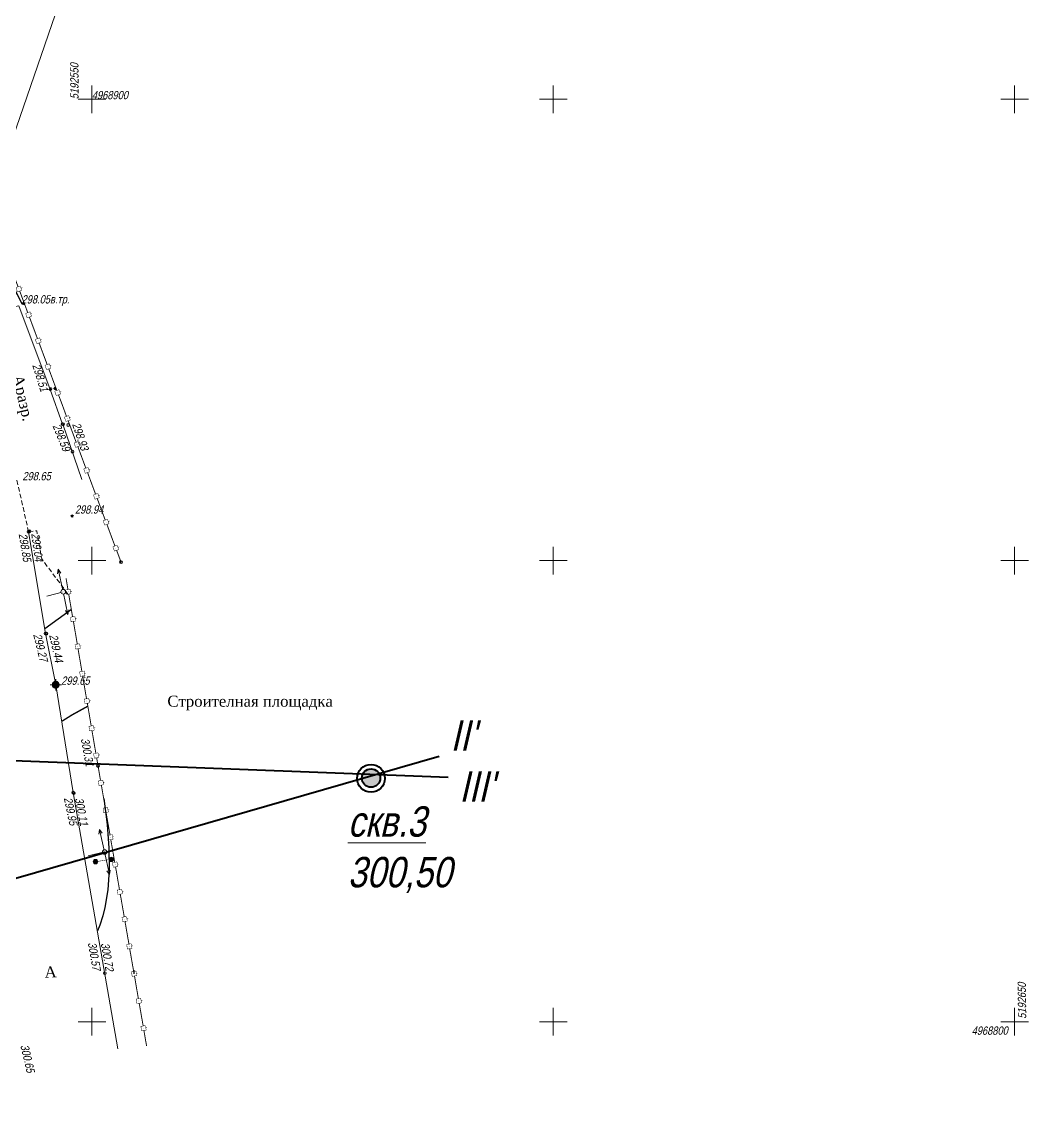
# Model space of a CAD drawing. Header units: metres. Extents: x 5191936 to 10384803, y 4968698 to 9938221.
# Drawn here: x 5192542.4 to 5192651.5, y 4968791.2 to 4968908.4 of the extents above; entities that cross this region are included whole.
import ezdxf

# ---------------------------------------------------------------- set-up
doc = ezdxf.new("R2010")
doc.units = ezdxf.units.M
doc.set_wipeout_variables(frame=1)
doc.linetypes.add('DASHED', pattern=[0.75, 0.5, -0.25])
doc.layers.get('0').update_dxf_attribs({"lineweight": 18})
for name, color, linetype, lineweight in [('51478610', 7, 'Continuous', 18), ('82212000', 7, 'Continuous', 18), ('82212100', 7, 'Continuous', 18), ('GEO_POINTS', 7, 'Continuous', 18), ('Grid', 7, 'Continuous', 18), ('Otm', 7, 'Continuous', 18), ('R_Поверхность4_CNT-MAJ', 7, 'Continuous', 18), ('Sit', 7, 'Continuous', 18), ('Text', 7, 'Continuous', 18), ('Us_znak', 7, 'Continuous', 18), ('Us_znak_fon', 7, 'Continuous', 18), ('Рамка и сетка', 7, 'Continuous', 18)]:
    doc.layers.add(name, color=color, linetype=linetype, lineweight=lineweight)
doc.layers.add('R_Поверхность1_CNT-MAJ', color=7, linetype='Continuous')
doc.layers.add('R_Поверхность1_CNT-MIN', color=7, linetype='Continuous')
doc.styles.add('eskd', font='ESKD1.shx', dxfattribs={"width": 1.2, "oblique": 15})
doc.styles.get("Standard").update_dxf_attribs({"font": 'arial.ttf', "width": 0.8, "oblique": 13, "height": 0.9})
doc.styles.add('style1', font='times.ttf', dxfattribs={"height": 1})

# ---------------------------------------------------------------- blocks, each defined once
blk = doc.blocks.new('GRID')
at = {"layer": 'Grid', "color": 104}
blk.add_line((-1.5, 0), (1.5, 0), dxfattribs=at)
for points in [[(0, 0), (0, 1.5)], [(0, 0), (0, -1.5)]]:
    blk.add_lwpolyline(points, dxfattribs=at)
blk = doc.blocks.new('*U137')
at = {"layer": '82212100', "linetype": 'Continuous', "ltscale": 0.5}
for points in [[(5192591.64, 4968973.57, 1), (5192591.59, 4968973.56, 1)], [(5192594.6, 4968974.06, 1), (5192594.55, 4968974.05, 1)], [(5192585.72, 4968972.59, 1), (5192585.67, 4968972.58, 1)], [(5192588.68, 4968973.08, 1), (5192588.63, 4968973.07, 1)], [(5192576.45, 4968971, 1), (5192576.4, 4968971, 1)], [(5192579.41, 4968971.51, 1), (5192579.36, 4968971.5, 1)], [(5192582.36, 4968972.02, 1), (5192582.31, 4968972.01, 1)], [(5192570.53, 4968970.02, 1), (5192570.48, 4968970.01, 1)], [(5192573.49, 4968970.51, 1), (5192573.44, 4968970.51, 1)], [(5192564.61, 4968969.04, 1), (5192564.56, 4968969.03, 1)], [(5192567.57, 4968969.53, 1), (5192567.52, 4968969.52, 1)], [(5192555.74, 4968967.54, 1), (5192555.69, 4968967.53, 1)], [(5192558.7, 4968968.04, 1), (5192558.65, 4968968.03, 1)], [(5192561.65, 4968968.54, 1), (5192561.6, 4968968.53, 1)], [(5192549.82, 4968966.57, 1), (5192549.77, 4968966.56, 1)], [(5192552.78, 4968967.05, 1), (5192552.73, 4968967.04, 1)], [(5192540.93, 4968965.14, 1), (5192540.88, 4968965.13, 1)], [(5192543.89, 4968965.62, 1), (5192543.84, 4968965.61, 1)], [(5192546.85, 4968966.09, 1), (5192546.8, 4968966.09, 1)], [(5192535.01, 4968964.19, 1), (5192534.96, 4968964.18, 1)], [(5192537.97, 4968964.67, 1), (5192537.92, 4968964.66, 1)], [(5192533.26, 4968962.76, 1), (5192533.27, 4968962.71, 1)], [(5192533.52, 4968959.78, 1), (5192533.53, 4968959.73, 1)], [(5192533.78, 4968956.79, 1), (5192533.78, 4968956.74, 1)], [(5192534.04, 4968953.8, 1), (5192534.04, 4968953.75, 1)], [(5192534.3, 4968950.81, 1), (5192534.3, 4968950.76, 1)], [(5192534.56, 4968947.82, 1), (5192534.56, 4968947.77, 1)], [(5192534.82, 4968944.83, 1), (5192534.82, 4968944.78, 1)], [(5192535.08, 4968941.84, 1), (5192535.08, 4968941.79, 1)], [(5192535.33, 4968938.85, 1), (5192535.34, 4968938.8, 1)], [(5192534.16, 4968937.01, 1), (5192534.11, 4968937, 1)], [(5192531.19, 4968936.58, 1), (5192531.14, 4968936.58, 1)], [(5192529.8, 4968935.04, 1), (5192529.81, 4968934.99, 1)], [(5192530.38, 4968932.1, 1), (5192530.39, 4968932.05, 1)], [(5192530.96, 4968929.15, 1), (5192530.97, 4968929.11, 1)], [(5192531.55, 4968926.21, 1), (5192531.56, 4968926.16, 1)], [(5192532.14, 4968923.27, 1), (5192532.15, 4968923.22, 1)], [(5192532.73, 4968920.33, 1), (5192532.74, 4968920.28, 1)], [(5192533.32, 4968917.39, 1), (5192533.33, 4968917.34, 1)], [(5192533.91, 4968914.45, 1), (5192533.92, 4968914.4, 1)], [(5192534.51, 4968911.51, 1), (5192534.52, 4968911.46, 1)], [(5192535.1, 4968908.57, 1), (5192535.11, 4968908.52, 1)], [(5192535.7, 4968905.63, 1), (5192535.71, 4968905.58, 1)], [(5192536.29, 4968902.69, 1), (5192536.3, 4968902.64, 1)], [(5192536.87, 4968899.74, 1), (5192536.88, 4968899.69, 1)], [(5192537.45, 4968896.8, 1), (5192537.46, 4968896.75, 1)], [(5192538.03, 4968893.86, 1), (5192538.04, 4968893.81, 1)], [(5192538.61, 4968890.91, 1), (5192538.62, 4968890.86, 1)], [(5192539.19, 4968887.97, 1), (5192539.2, 4968887.92, 1)], [(5192539.98, 4968885.09, 1), (5192540, 4968885.04, 1)], [(5192541.03, 4968882.28, 1), (5192541.05, 4968882.23, 1)], [(5192542.08, 4968879.47, 1), (5192542.1, 4968879.42, 1)], [(5192543.13, 4968876.65, 1), (5192543.15, 4968876.61, 1)], [(5192544.18, 4968873.84, 1), (5192544.2, 4968873.8, 1)], [(5192545.23, 4968871.03, 1), (5192545.25, 4968870.99, 1)], [(5192546.28, 4968868.22, 1), (5192546.3, 4968868.18, 1)]]:
    blk.add_hatch(color=256, dxfattribs=at).paths.add_polyline_path(points, flags=0)
at = {"layer": '82212100', "linetype": 'Continuous', "ltscale": 0.5, "const_width": 0.05}
for points in [[(5192588.37, 4968973.28), (5192588.86, 4968973.36)], [(5192588.86, 4968973.36), (5192588.94, 4968972.87)], [(5192591.33, 4968973.77), (5192591.82, 4968973.85)], [(5192591.41, 4968973.28), (5192591.33, 4968973.77)], [(5192591.9, 4968973.36), (5192591.41, 4968973.28)], [(5192591.82, 4968973.85), (5192591.9, 4968973.36)], [(5192594.29, 4968974.26), (5192594.78, 4968974.34)], [(5192594.37, 4968973.77), (5192594.29, 4968974.26)], [(5192594.86, 4968973.85), (5192594.37, 4968973.77)], [(5192594.61, 4968973.81), (5192594.64, 4968973.66)], [(5192594.78, 4968974.34), (5192594.86, 4968973.85)], [(5192582.05, 4968972.22), (5192582.54, 4968972.3)], [(5192582.13, 4968971.72), (5192582.05, 4968972.22)], [(5192582.54, 4968972.3), (5192582.63, 4968971.81)], [(5192585.41, 4968972.79), (5192585.9, 4968972.87)], [(5192585.49, 4968972.3), (5192585.41, 4968972.79)], [(5192585.98, 4968972.38), (5192585.49, 4968972.3)], [(5192585.74, 4968972.34), (5192585.76, 4968972.19)], [(5192585.9, 4968972.87), (5192585.98, 4968972.38)], [(5192588.45, 4968972.79), (5192588.37, 4968973.28)], [(5192588.94, 4968972.87), (5192588.45, 4968972.79)], [(5192588.7, 4968972.83), (5192588.72, 4968972.68)], [(5192591.65, 4968973.32), (5192591.68, 4968973.17)], [(5192576.14, 4968971.21), (5192576.63, 4968971.29)], [(5192576.22, 4968970.71), (5192576.14, 4968971.21)], [(5192576.63, 4968971.29), (5192576.71, 4968970.79)], [(5192579.09, 4968971.71), (5192579.59, 4968971.79)], [(5192579.18, 4968971.21), (5192579.09, 4968971.71)], [(5192579.67, 4968971.3), (5192579.18, 4968971.21)], [(5192579.42, 4968971.26), (5192579.45, 4968971.11)], [(5192579.59, 4968971.79), (5192579.67, 4968971.3)], [(5192582.63, 4968971.81), (5192582.13, 4968971.72)], [(5192582.38, 4968971.76), (5192582.41, 4968971.62)], [(5192570.22, 4968970.22), (5192570.71, 4968970.31)], [(5192570.3, 4968969.73), (5192570.22, 4968970.22)], [(5192570.71, 4968970.31), (5192570.79, 4968969.81)], [(5192573.18, 4968970.72), (5192573.67, 4968970.8)], [(5192573.26, 4968970.22), (5192573.18, 4968970.72)], [(5192573.75, 4968970.3), (5192573.26, 4968970.22)], [(5192573.51, 4968970.26), (5192573.53, 4968970.11)], [(5192573.67, 4968970.8), (5192573.75, 4968970.3)], [(5192576.71, 4968970.79), (5192576.22, 4968970.71)], [(5192576.47, 4968970.75), (5192576.49, 4968970.61)], [(5192561.34, 4968968.74), (5192561.83, 4968968.83)], [(5192561.42, 4968968.25), (5192561.34, 4968968.74)], [(5192561.83, 4968968.83), (5192561.92, 4968968.33)], [(5192564.3, 4968969.24), (5192564.79, 4968969.33)], [(5192564.38, 4968968.75), (5192564.3, 4968969.24)], [(5192564.87, 4968968.83), (5192564.38, 4968968.75)], [(5192564.63, 4968968.79), (5192564.65, 4968968.64)], [(5192564.79, 4968969.33), (5192564.87, 4968968.83)], [(5192567.26, 4968969.73), (5192567.75, 4968969.82)], [(5192567.34, 4968969.24), (5192567.26, 4968969.73)], [(5192567.83, 4968969.32), (5192567.34, 4968969.24)], [(5192567.59, 4968969.28), (5192567.61, 4968969.13)], [(5192567.75, 4968969.82), (5192567.83, 4968969.32)], [(5192570.79, 4968969.81), (5192570.3, 4968969.73)], [(5192570.55, 4968969.77), (5192570.57, 4968969.62)], [(5192555.42, 4968967.74), (5192555.92, 4968967.82)], [(5192555.51, 4968967.24), (5192555.42, 4968967.74)], [(5192555.92, 4968967.82), (5192556, 4968967.33)], [(5192558.38, 4968968.24), (5192558.88, 4968968.32)], [(5192558.47, 4968967.75), (5192558.38, 4968968.24)], [(5192558.96, 4968967.83), (5192558.47, 4968967.75)], [(5192558.71, 4968967.79), (5192558.74, 4968967.64)], [(5192558.88, 4968968.32), (5192558.96, 4968967.83)], [(5192561.92, 4968968.33), (5192561.42, 4968968.25)], [(5192561.67, 4968968.29), (5192561.7, 4968968.14)], [(5192546.54, 4968966.3), (5192547.04, 4968966.38)], [(5192547.04, 4968966.38), (5192547.12, 4968965.88)], [(5192549.5, 4968966.77), (5192550, 4968966.85)], [(5192549.58, 4968966.28), (5192549.5, 4968966.77)], [(5192550.08, 4968966.36), (5192549.58, 4968966.28)], [(5192549.83, 4968966.32), (5192549.85, 4968966.17)], [(5192550, 4968966.85), (5192550.08, 4968966.36)], [(5192552.47, 4968967.25), (5192552.96, 4968967.33)], [(5192552.55, 4968966.76), (5192552.47, 4968967.25)], [(5192553.04, 4968966.84), (5192552.55, 4968966.76)], [(5192552.79, 4968966.8), (5192552.82, 4968966.65)], [(5192552.96, 4968967.33), (5192553.04, 4968966.84)], [(5192556, 4968967.33), (5192555.51, 4968967.24)], [(5192555.76, 4968967.29), (5192555.78, 4968967.14)], [(5192540.62, 4968965.35), (5192541.11, 4968965.43)], [(5192540.7, 4968964.85), (5192540.62, 4968965.35)], [(5192541.11, 4968965.43), (5192541.19, 4968964.93)], [(5192543.58, 4968965.82), (5192544.07, 4968965.9)], [(5192543.66, 4968965.33), (5192543.58, 4968965.82)], [(5192544.15, 4968965.41), (5192543.66, 4968965.33)], [(5192543.91, 4968965.37), (5192543.93, 4968965.22)], [(5192544.07, 4968965.9), (5192544.15, 4968965.41)], [(5192546.62, 4968965.8), (5192546.54, 4968966.3)], [(5192547.12, 4968965.88), (5192546.62, 4968965.8)], [(5192546.87, 4968965.84), (5192546.89, 4968965.7)], [(5192534.69, 4968964.39), (5192535.19, 4968964.47)], [(5192534.77, 4968963.9), (5192534.69, 4968964.39)], [(5192535.27, 4968963.98), (5192534.77, 4968963.9)], [(5192535.19, 4968964.47), (5192535.27, 4968963.98)], [(5192537.66, 4968964.87), (5192538.15, 4968964.95)], [(5192537.74, 4968964.38), (5192537.66, 4968964.87)], [(5192538.23, 4968964.46), (5192537.74, 4968964.38)], [(5192537.98, 4968964.42), (5192538.01, 4968964.27)], [(5192538.15, 4968964.95), (5192538.23, 4968964.46)], [(5192541.19, 4968964.93), (5192540.7, 4968964.85)], [(5192540.95, 4968964.89), (5192540.97, 4968964.74)], [(5192532.99, 4968962.97), (5192533.49, 4968963.01)], [(5192533.04, 4968962.47), (5192532.99, 4968962.97)], [(5192533.49, 4968963.01), (5192533.53, 4968962.51)], [(5192535.02, 4968963.94), (5192535.04, 4968963.79)], [(5192533.53, 4968962.51), (5192533.04, 4968962.47)], [(5192533.51, 4968962.76), (5192533.66, 4968962.77)], [(5192533.25, 4968959.98), (5192533.75, 4968960.02)], [(5192533.3, 4968959.48), (5192533.25, 4968959.98)], [(5192533.79, 4968959.52), (5192533.3, 4968959.48)], [(5192533.75, 4968960.02), (5192533.79, 4968959.52)], [(5192533.77, 4968959.77), (5192533.92, 4968959.79)], [(5192533.51, 4968956.99), (5192534.01, 4968957.03)], [(5192533.55, 4968956.49), (5192533.51, 4968956.99)], [(5192534.01, 4968957.03), (5192534.05, 4968956.53)], [(5192534.05, 4968956.53), (5192533.55, 4968956.49)], [(5192534.03, 4968956.78), (5192534.18, 4968956.8)], [(5192533.77, 4968954), (5192534.27, 4968954.04)], [(5192533.81, 4968953.5), (5192533.77, 4968954)], [(5192534.31, 4968953.55), (5192533.81, 4968953.5)], [(5192534.27, 4968954.04), (5192534.31, 4968953.55)], [(5192534.29, 4968953.79), (5192534.44, 4968953.81)], [(5192534.03, 4968951.01), (5192534.53, 4968951.05)], [(5192534.07, 4968950.51), (5192534.03, 4968951.01)], [(5192534.57, 4968950.56), (5192534.07, 4968950.51)], [(5192534.53, 4968951.05), (5192534.57, 4968950.56)], [(5192534.55, 4968950.81), (5192534.7, 4968950.82)], [(5192534.29, 4968948.02), (5192534.79, 4968948.07)], [(5192534.33, 4968947.52), (5192534.29, 4968948.02)], [(5192534.83, 4968947.57), (5192534.33, 4968947.52)], [(5192534.79, 4968948.07), (5192534.83, 4968947.57)], [(5192534.81, 4968947.82), (5192534.96, 4968947.83)], [(5192534.55, 4968945.03), (5192535.05, 4968945.08)], [(5192534.59, 4968944.54), (5192534.55, 4968945.03)], [(5192535.09, 4968944.58), (5192534.59, 4968944.54)], [(5192535.05, 4968945.08), (5192535.09, 4968944.58)], [(5192535.07, 4968944.83), (5192535.22, 4968944.84)], [(5192534.81, 4968942.05), (5192535.3, 4968942.09)], [(5192534.85, 4968941.55), (5192534.81, 4968942.05)], [(5192535.3, 4968942.09), (5192535.35, 4968941.59)], [(5192535.33, 4968941.84), (5192535.48, 4968941.85)], [(5192535.35, 4968941.59), (5192534.85, 4968941.55)], [(5192535.07, 4968939.06), (5192535.56, 4968939.1)], [(5192535.11, 4968938.56), (5192535.07, 4968939.06)], [(5192535.61, 4968938.6), (5192535.11, 4968938.56)], [(5192535.56, 4968939.1), (5192535.61, 4968938.6)], [(5192535.59, 4968938.85), (5192535.73, 4968938.86)], [(5192533.85, 4968937.22), (5192534.34, 4968937.29)], [(5192533.92, 4968936.72), (5192533.85, 4968937.22)], [(5192534.34, 4968937.29), (5192534.41, 4968936.79)], [(5192530.88, 4968936.79), (5192531.37, 4968936.86)], [(5192530.95, 4968936.3), (5192530.88, 4968936.79)], [(5192531.44, 4968936.37), (5192530.95, 4968936.3)], [(5192531.2, 4968936.33), (5192531.22, 4968936.18)], [(5192531.37, 4968936.86), (5192531.44, 4968936.37)], [(5192534.41, 4968936.79), (5192533.92, 4968936.72)], [(5192534.17, 4968936.76), (5192534.19, 4968936.61)], [(5192529.51, 4968935.21), (5192530, 4968935.31)], [(5192529.6, 4968934.72), (5192529.51, 4968935.21)], [(5192530.09, 4968934.82), (5192529.6, 4968934.72)], [(5192530, 4968935.31), (5192530.09, 4968934.82)], [(5192530.05, 4968935.06), (5192530.19, 4968935.09)], [(5192530.09, 4968932.27), (5192530.58, 4968932.37)], [(5192530.58, 4968932.37), (5192530.68, 4968931.88)], [(5192530.19, 4968931.78), (5192530.09, 4968932.27)], [(5192530.68, 4968931.88), (5192530.19, 4968931.78)], [(5192530.63, 4968932.12), (5192530.77, 4968932.15)], [(5192530.67, 4968929.33), (5192531.16, 4968929.42)], [(5192530.77, 4968928.84), (5192530.67, 4968929.33)], [(5192531.26, 4968928.93), (5192530.77, 4968928.84)], [(5192531.16, 4968929.42), (5192531.26, 4968928.93)], [(5192531.21, 4968929.18), (5192531.36, 4968929.21)], [(5192531.26, 4968926.38), (5192531.75, 4968926.48)], [(5192531.75, 4968926.48), (5192531.85, 4968925.99)], [(5192531.36, 4968925.89), (5192531.26, 4968926.38)], [(5192531.85, 4968925.99), (5192531.36, 4968925.89)], [(5192531.8, 4968926.24), (5192531.94, 4968926.27)], [(5192531.85, 4968923.44), (5192532.34, 4968923.54)], [(5192531.95, 4968922.95), (5192531.85, 4968923.44)], [(5192532.44, 4968923.05), (5192531.95, 4968922.95)], [(5192532.34, 4968923.54), (5192532.44, 4968923.05)], [(5192532.39, 4968923.3), (5192532.53, 4968923.33)], [(5192532.44, 4968920.5), (5192532.93, 4968920.6)], [(5192532.93, 4968920.6), (5192533.03, 4968920.11)], [(5192532.54, 4968920.01), (5192532.44, 4968920.5)], [(5192533.03, 4968920.11), (5192532.54, 4968920.01)], [(5192532.98, 4968920.35), (5192533.12, 4968920.38)], [(5192533.03, 4968917.56), (5192533.52, 4968917.66)], [(5192533.13, 4968917.07), (5192533.03, 4968917.56)], [(5192533.62, 4968917.17), (5192533.13, 4968917.07)], [(5192533.52, 4968917.66), (5192533.62, 4968917.17)], [(5192533.57, 4968917.41), (5192533.72, 4968917.44)], [(5192533.62, 4968914.62), (5192534.11, 4968914.72)], [(5192534.11, 4968914.72), (5192534.21, 4968914.23)], [(5192533.72, 4968914.13), (5192533.62, 4968914.62)], [(5192534.21, 4968914.23), (5192533.72, 4968914.13)], [(5192534.16, 4968914.47), (5192534.31, 4968914.5)], [(5192534.22, 4968911.68), (5192534.71, 4968911.78)], [(5192534.32, 4968911.19), (5192534.22, 4968911.68)], [(5192534.81, 4968911.29), (5192534.32, 4968911.19)], [(5192534.71, 4968911.78), (5192534.81, 4968911.29)], [(5192534.76, 4968911.53), (5192534.91, 4968911.56)], [(5192534.81, 4968908.74), (5192535.3, 4968908.84)], [(5192534.91, 4968908.25), (5192534.81, 4968908.74)], [(5192535.4, 4968908.35), (5192534.91, 4968908.25)], [(5192535.3, 4968908.84), (5192535.4, 4968908.35)], [(5192535.35, 4968908.59), (5192535.5, 4968908.62)], [(5192535.41, 4968905.8), (5192535.9, 4968905.9)], [(5192535.51, 4968905.31), (5192535.41, 4968905.8)], [(5192536, 4968905.41), (5192535.51, 4968905.31)], [(5192535.9, 4968905.9), (5192536, 4968905.41)], [(5192535.95, 4968905.65), (5192536.1, 4968905.68)], [(5192536, 4968902.86), (5192536.49, 4968902.96)], [(5192536.1, 4968902.37), (5192536, 4968902.86)], [(5192536.59, 4968902.47), (5192536.1, 4968902.37)], [(5192536.49, 4968902.96), (5192536.59, 4968902.47)], [(5192536.54, 4968902.71), (5192536.69, 4968902.74)], [(5192536.58, 4968899.92), (5192537.07, 4968900.01)], [(5192536.68, 4968899.42), (5192536.58, 4968899.92)], [(5192537.17, 4968899.52), (5192536.68, 4968899.42)], [(5192537.07, 4968900.01), (5192537.17, 4968899.52)], [(5192537.12, 4968899.77), (5192537.27, 4968899.8)], [(5192537.16, 4968896.97), (5192537.65, 4968897.07)], [(5192537.26, 4968896.48), (5192537.16, 4968896.97)], [(5192537.75, 4968896.58), (5192537.26, 4968896.48)], [(5192537.65, 4968897.07), (5192537.75, 4968896.58)], [(5192537.7, 4968896.82), (5192537.85, 4968896.85)], [(5192537.74, 4968894.03), (5192538.23, 4968894.13)], [(5192537.84, 4968893.54), (5192537.74, 4968894.03)], [(5192538.33, 4968893.63), (5192537.84, 4968893.54)], [(5192538.23, 4968894.13), (5192538.33, 4968893.63)], [(5192538.28, 4968893.88), (5192538.43, 4968893.91)], [(5192538.32, 4968891.09), (5192538.81, 4968891.18)], [(5192538.42, 4968890.59), (5192538.32, 4968891.09)], [(5192538.91, 4968890.69), (5192538.42, 4968890.59)], [(5192538.81, 4968891.18), (5192538.91, 4968890.69)], [(5192538.86, 4968890.94), (5192539.01, 4968890.97)], [(5192538.9, 4968888.14), (5192539.39, 4968888.24)], [(5192539, 4968887.65), (5192538.9, 4968888.14)], [(5192539.49, 4968887.75), (5192539, 4968887.65)], [(5192539.39, 4968888.24), (5192539.49, 4968887.75)], [(5192539.44, 4968887.99), (5192539.59, 4968888.02)], [(5192539.67, 4968885.21), (5192540.14, 4968885.38)], [(5192539.84, 4968884.74), (5192539.67, 4968885.21)], [(5192540.31, 4968884.92), (5192539.84, 4968884.74)], [(5192540.14, 4968885.38), (5192540.31, 4968884.92)], [(5192540.23, 4968885.15), (5192540.37, 4968885.2)], [(5192540.72, 4968882.4), (5192541.19, 4968882.57)], [(5192540.89, 4968881.93), (5192540.72, 4968882.4)], [(5192541.36, 4968882.11), (5192540.89, 4968881.93)], [(5192541.19, 4968882.57), (5192541.36, 4968882.11)], [(5192541.28, 4968882.34), (5192541.42, 4968882.39)], [(5192541.77, 4968879.59), (5192542.24, 4968879.76)], [(5192541.94, 4968879.12), (5192541.77, 4968879.59)], [(5192542.24, 4968879.76), (5192542.41, 4968879.29)], [(5192542.33, 4968879.53), (5192542.47, 4968879.58)], [(5192542.41, 4968879.29), (5192541.94, 4968879.12)], [(5192542.82, 4968876.78), (5192543.29, 4968876.95)], [(5192542.99, 4968876.31), (5192542.82, 4968876.78)], [(5192543.46, 4968876.48), (5192542.99, 4968876.31)], [(5192543.29, 4968876.95), (5192543.46, 4968876.48)], [(5192543.37, 4968876.72), (5192543.52, 4968876.77)], [(5192543.87, 4968873.97), (5192544.34, 4968874.14)], [(5192544.04, 4968873.5), (5192543.87, 4968873.97)], [(5192544.51, 4968873.67), (5192544.04, 4968873.5)], [(5192544.34, 4968874.14), (5192544.51, 4968873.67)], [(5192544.42, 4968873.91), (5192544.57, 4968873.96)], [(5192544.92, 4968871.16), (5192545.39, 4968871.33)], [(5192545.39, 4968871.33), (5192545.56, 4968870.86)], [(5192545.09, 4968870.69), (5192544.92, 4968871.16)], [(5192545.56, 4968870.86), (5192545.09, 4968870.69)], [(5192545.47, 4968871.1), (5192545.62, 4968871.15)], [(5192545.97, 4968868.35), (5192546.44, 4968868.52)], [(5192546.14, 4968867.88), (5192545.97, 4968868.35)], [(5192546.61, 4968868.05), (5192546.14, 4968867.88)], [(5192546.44, 4968868.52), (5192546.61, 4968868.05)], [(5192546.52, 4968868.29), (5192546.67, 4968868.34)]]:
    blk.add_lwpolyline(points, dxfattribs=at)
at = {"layer": '82212100', "linetype": 'Continuous', "ltscale": 0.5}
for points in [[(5192588.9, 4968973.12, 0.1, 0.1, 0), (5192591.37, 4968973.52, 0.1, 0.1, 0)], [(5192591.86, 4968973.61, 0.1, 0.1, 0), (5192594.33, 4968974.01, 0.1, 0.1, 0)], [(5192582.59, 4968972.05, 0.1, 0.1, 0), (5192585.4, 4968972.54, 0.1, 0.1, 0), (5192585.45, 4968972.55, 0, 0, 0)], [(5192585.94, 4968972.63, 0.1, 0.1, 0), (5192588.41, 4968973.03, 0.1, 0.1, 0)], [(5192576.67, 4968971.04, 0.1, 0.1, 0), (5192577.25, 4968971.14, 0.1, 0.1, 0), (5192579.14, 4968971.46, 0, 0, 0)], [(5192579.63, 4968971.55, 0.1, 0.1, 0), (5192582.09, 4968971.97, 0.1, 0.1, 0)], [(5192567.79, 4968969.57, 0.1, 0.1, 0), (5192570.26, 4968969.98, 0.1, 0.1, 0)], [(5192570.75, 4968970.06, 0.1, 0.1, 0), (5192573.22, 4968970.47, 0.1, 0.1, 0)], [(5192573.71, 4968970.55, 0.1, 0.1, 0), (5192576.18, 4968970.96, 0.1, 0.1, 0)], [(5192561.87, 4968968.58, 0.1, 0.1, 0), (5192564.05, 4968968.95, 0.1, 0.1, 0), (5192564.34, 4968969, 0, 0, 0)], [(5192564.83, 4968969.08, 0.1, 0.1, 0), (5192567.3, 4968969.49, 0.1, 0.1, 0)], [(5192553, 4968967.08, 0.1, 0.1, 0), (5192554.28, 4968967.29, 0.1, 0.1, 0), (5192555.47, 4968967.49, 0, 0, 0)], [(5192555.96, 4968967.57, 0.1, 0.1, 0), (5192558.42, 4968967.99, 0.1, 0.1, 0)], [(5192558.92, 4968968.08, 0.1, 0.1, 0), (5192561.38, 4968968.5, 0.1, 0.1, 0)], [(5192547.08, 4968966.13, 0.1, 0.1, 0), (5192549.54, 4968966.53, 0.1, 0.1, 0)], [(5192550.04, 4968966.61, 0.1, 0.1, 0), (5192552.51, 4968967, 0.1, 0.1, 0)], [(5192541.15, 4968965.18, 0.1, 0.1, 0), (5192543.62, 4968965.58, 0.1, 0.1, 0)], [(5192544.11, 4968965.65, 0.1, 0.1, 0), (5192546.58, 4968966.05, 0.1, 0.1, 0)], [(5192533.24, 4968962.99, 0.1, 0.1, 0), (5192533.16, 4968963.89, 0.1, 0.1, 0), (5192534.73, 4968964.15, 0, 0, 0)], [(5192535.23, 4968964.23, 0.1, 0.1, 0), (5192537.7, 4968964.62, 0.1, 0.1, 0)], [(5192538.19, 4968964.7, 0.1, 0.1, 0), (5192540.66, 4968965.1, 0.1, 0.1, 0)], [(5192533.5, 4968960, 0.1, 0.1, 0), (5192533.29, 4968962.49, 0.1, 0.1, 0)], [(5192533.76, 4968957.01, 0.1, 0.1, 0), (5192533.54, 4968959.5, 0.1, 0.1, 0)], [(5192534.02, 4968954.02, 0.1, 0.1, 0), (5192533.8, 4968956.51, 0.1, 0.1, 0)], [(5192534.28, 4968951.03, 0.1, 0.1, 0), (5192534.06, 4968953.52, 0.1, 0.1, 0)], [(5192534.54, 4968948.04, 0.1, 0.1, 0), (5192534.32, 4968950.54, 0.1, 0.1, 0)], [(5192534.8, 4968945.06, 0.1, 0.1, 0), (5192534.58, 4968947.55, 0.1, 0.1, 0)], [(5192535.06, 4968942.07, 0.1, 0.1, 0), (5192534.84, 4968944.56, 0.1, 0.1, 0)], [(5192535.31, 4968939.08, 0.1, 0.1, 0), (5192535.1, 4968941.57, 0.1, 0.1, 0)], [(5192534.38, 4968937.04, 0.1, 0.1, 0), (5192535.48, 4968937.19, 0.1, 0.1, 0), (5192535.36, 4968938.58, 0, 0, 0)], [(5192531.41, 4968936.62, 0.1, 0.1, 0), (5192533.88, 4968936.97, 0.1, 0.1, 0)], [(5192529.75, 4968935.26, 0.1, 0.1, 0), (5192529.54, 4968936.35, 0.1, 0.1, 0), (5192530.91, 4968936.55, 0, 0, 0)], [(5192530.33, 4968932.32, 0.1, 0.1, 0), (5192529.85, 4968934.77, 0.1, 0.1, 0)], [(5192530.92, 4968929.38, 0.1, 0.1, 0), (5192530.43, 4968931.83, 0.1, 0.1, 0)], [(5192531.5, 4968926.43, 0.1, 0.1, 0), (5192531.07, 4968928.61, 0.1, 0.1, 0), (5192531.01, 4968928.88, 0, 0, 0)], [(5192532.09, 4968923.49, 0.1, 0.1, 0), (5192531.6, 4968925.94, 0.1, 0.1, 0)], [(5192532.68, 4968920.55, 0.1, 0.1, 0), (5192532.19, 4968923, 0.1, 0.1, 0)], [(5192533.27, 4968917.61, 0.1, 0.1, 0), (5192533.18, 4968918.05, 0.1, 0.1, 0), (5192532.78, 4968920.06, 0, 0, 0)], [(5192533.87, 4968914.67, 0.1, 0.1, 0), (5192533.37, 4968917.12, 0.1, 0.1, 0)], [(5192534.46, 4968911.73, 0.1, 0.1, 0), (5192533.97, 4968914.18, 0.1, 0.1, 0)], [(5192535.06, 4968908.79, 0.1, 0.1, 0), (5192534.56, 4968911.24, 0.1, 0.1, 0)], [(5192535.65, 4968905.85, 0.1, 0.1, 0), (5192535.16, 4968908.3, 0.1, 0.1, 0)], [(5192536.25, 4968902.91, 0.1, 0.1, 0), (5192536.22, 4968903.07, 0.1, 0.1, 0), (5192535.75, 4968905.36, 0, 0, 0)], [(5192536.83, 4968899.96, 0.1, 0.1, 0), (5192536.35, 4968902.42, 0.1, 0.1, 0)], [(5192537.41, 4968897.02, 0.1, 0.1, 0), (5192536.93, 4968899.47, 0.1, 0.1, 0)], [(5192537.99, 4968894.08, 0.1, 0.1, 0), (5192537.51, 4968896.53, 0.1, 0.1, 0)], [(5192538.57, 4968891.13, 0.1, 0.1, 0), (5192538.09, 4968893.59, 0.1, 0.1, 0)], [(5192539.15, 4968888.19, 0.1, 0.1, 0), (5192538.67, 4968890.64, 0.1, 0.1, 0)], [(5192539.9, 4968885.3, 0.1, 0.1, 0), (5192539.51, 4968886.34, 0.1, 0.1, 0), (5192539.24, 4968887.7, 0, 0, 0)], [(5192540.95, 4968882.49, 0.1, 0.1, 0), (5192540.08, 4968884.83, 0.1, 0.1, 0)], [(5192542, 4968879.68, 0.1, 0.1, 0), (5192541.13, 4968882.02, 0.1, 0.1, 0)], [(5192543.05, 4968876.87, 0.1, 0.1, 0), (5192542.18, 4968879.21, 0.1, 0.1, 0)], [(5192544.1, 4968874.06, 0.1, 0.1, 0), (5192543.23, 4968876.4, 0.1, 0.1, 0)], [(5192545.15, 4968871.25, 0.1, 0.1, 0), (5192544.28, 4968873.59, 0.1, 0.1, 0)], [(5192546.2, 4968868.43, 0.1, 0.1, 0), (5192545.33, 4968870.78, 0.1, 0.1, 0)]]:
    blk.add_lwpolyline(points, format="xyseb", dxfattribs=at)
at = {"layer": '82212100', "ltscale": 0.5}
blk.add_lwpolyline([(5192594.82, 4968974.09, 0.1, 0.1, 0), (5192596.06, 4968974.3, 0.1, 0.1, 0)], format="xyseb", dxfattribs=at)
at = {"layer": '82212100', "linetype": 'Continuous', "ltscale": 0.5, "flags": 128}
blk.add_lwpolyline([(5192546.82, 4968866.8, 0.1, 0.1, 0), (5192546.38, 4968867.97, 0, 0, 0)], format="xyseb", dxfattribs=at)
blk = doc.blocks.new('NAPR')
at = {"layer": 'Us_znak', "color": 0, "linetype": 'Continuous', "lineweight": -2}
for p in [(-0.19, 2.04), (0.19, 2.04)]:
    blk.add_line(p, (0, 2.5), dxfattribs=at)
blk.add_lwpolyline([(0, 0), (0, 2.5)], dxfattribs=at)
blk = doc.blocks.new('51478610')
at = {"color": 7}
blk.add_wipeout([(0.5, 0.05), (0.48, 0.15), (0.44, 0.24), (0.39, 0.32), (0.32, 0.39), (0.24, 0.44), (0.15, 0.48), (0.05, 0.5), (-0.05, 0.5), (-0.15, 0.48), (-0.24, 0.44), (-0.32, 0.39), (-0.39, 0.32), (-0.44, 0.24), (-0.48, 0.15), (-0.5, 0.05), (-0.5, -0.05), (-0.48, -0.15), (-0.44, -0.24), (-0.39, -0.32), (-0.32, -0.39), (-0.24, -0.44), (-0.15, -0.48), (-0.05, -0.5), (0.05, -0.5), (0.15, -0.48), (0.24, -0.44), (0.32, -0.39), (0.39, -0.32), (0.44, -0.24), (0.48, -0.15), (0.5, -0.05)], dxfattribs=at)
at = {"color": 7, "const_width": 0.375}
blk.add_lwpolyline([(0.01, 0.01, 1), (-0.01, -0.01, 1), (0.01, 0.01)], format="xyb", close=True, dxfattribs=at)
blk.add_circle((0, 0), 0.5)
at = {"style": 'eskd', "oblique": 15}
blk.add_attdef('Z', (1.11, -0.78), '', height=2, dxfattribs=at)
blk = doc.blocks.new('POINT')
at = {"layer": 'Us_znak', "linetype": 'Continuous', "lineweight": -2}
h = blk.add_hatch(color=0, dxfattribs=at)
edge = h.paths.add_edge_path()
edge.add_arc((0, 0), 0.05, 0, 360)
at = {"layer": 'Us_znak_fon', "linetype": 'Continuous', "true_color": 0xffffff}
blk.add_hatch(color=7, dxfattribs=at).paths.add_polyline_path([(-0.42, 0.05, -0.346708), (-0.05, 0.42), (-0.05, 0.62), (0.05, 0.62), (0.05, 0.42, -0.346708), (0.42, 0.05), (0.62, 0.05), (0.62, -0.05), (0.42, -0.05, -0.346708), (0.05, -0.42), (0.05, -0.62), (-0.05, -0.62), (-0.05, -0.42, -0.346708), (-0.42, -0.05), (-0.62, -0.05), (-0.62, 0.05)])
at = {"layer": 'Us_znak', "color": 0, "linetype": 'Continuous', "lineweight": -2}
for p, q in [((-0.62, 0), (-0.38, 0)), ((0, 0.38), (0, 0.62)), ((0.38, 0), (0.62, 0)), ((0, -0.62), (0, -0.38))]:
    blk.add_line(p, q, dxfattribs=at)
for radius in [0.375, 0.05]:
    blk.add_circle((0, 0), radius, dxfattribs=at)
blk = doc.blocks.new('*U382')
at = {"layer": '82212000', "linetype": 'Continuous', "ltscale": 0.5}
for points in [[(5192547.33, 4968865.41, 1), (5192547.35, 4968865.37, 1)], [(5192548.38, 4968862.6, 1), (5192548.4, 4968862.56, 1)], [(5192549.43, 4968859.79, 1), (5192549.45, 4968859.75, 1)], [(5192550.48, 4968856.98, 1), (5192550.5, 4968856.94, 1)], [(5192551.53, 4968854.17, 1), (5192551.55, 4968854.13, 1)], [(5192552.58, 4968851.36, 1), (5192552.6, 4968851.32, 1)]]:
    blk.add_hatch(color=256, dxfattribs=at).paths.add_polyline_path(points, flags=0)
at = {"layer": '82212000', "linetype": 'Continuous', "ltscale": 0.5, "flags": 128}
blk.add_lwpolyline([(5192546.82, 4968866.8, 0.1, 0.1, 0), (5192547.25, 4968865.62, 0, 0, 0)], format="xyseb", dxfattribs=at)
at = {"layer": '82212000', "linetype": 'Continuous', "ltscale": 0.5, "const_width": 0.05}
for points in [[(5192547.02, 4968865.54), (5192547.49, 4968865.71)], [(5192547.19, 4968865.07), (5192547.02, 4968865.54)], [(5192547.49, 4968865.71), (5192547.66, 4968865.24)], [(5192547.58, 4968865.48), (5192547.72, 4968865.53)], [(5192547.66, 4968865.24), (5192547.19, 4968865.07)], [(5192548.07, 4968862.73), (5192548.54, 4968862.9)], [(5192548.24, 4968862.26), (5192548.07, 4968862.73)], [(5192548.71, 4968862.43), (5192548.24, 4968862.26)], [(5192548.54, 4968862.9), (5192548.71, 4968862.43)], [(5192548.63, 4968862.67), (5192548.77, 4968862.72)], [(5192549.12, 4968859.92), (5192549.59, 4968860.09)], [(5192549.29, 4968859.45), (5192549.12, 4968859.92)], [(5192549.76, 4968859.62), (5192549.29, 4968859.45)], [(5192549.59, 4968860.09), (5192549.76, 4968859.62)], [(5192549.68, 4968859.86), (5192549.82, 4968859.91)], [(5192550.17, 4968857.11), (5192550.64, 4968857.28)], [(5192550.64, 4968857.28), (5192550.81, 4968856.81)], [(5192550.35, 4968856.64), (5192550.17, 4968857.11)], [(5192550.81, 4968856.81), (5192550.35, 4968856.64)], [(5192550.73, 4968857.05), (5192550.87, 4968857.1)], [(5192551.22, 4968854.3), (5192551.69, 4968854.47)], [(5192551.4, 4968853.83), (5192551.22, 4968854.3)], [(5192551.86, 4968854), (5192551.4, 4968853.83)], [(5192551.69, 4968854.47), (5192551.86, 4968854)], [(5192551.78, 4968854.24), (5192551.92, 4968854.29)], [(5192552.27, 4968851.49), (5192552.74, 4968851.66)], [(5192552.45, 4968851.02), (5192552.27, 4968851.49)], [(5192552.74, 4968851.66), (5192552.91, 4968851.19)], [(5192552.83, 4968851.43), (5192552.97, 4968851.48)], [(5192552.91, 4968851.19), (5192552.45, 4968851.02)]]:
    blk.add_lwpolyline(points, dxfattribs=at)
at = {"layer": '82212000', "linetype": 'Continuous', "ltscale": 0.5}
for points in [[(5192547.43, 4968865.16, 0.1, 0.1, 0), (5192548.3, 4968862.81, 0.1, 0.1, 0)], [(5192548.48, 4968862.35, 0.1, 0.1, 0), (5192549.35, 4968860, 0.1, 0.1, 0)], [(5192549.53, 4968859.54, 0.1, 0.1, 0), (5192550.4, 4968857.19, 0.1, 0.1, 0)], [(5192550.58, 4968856.73, 0.1, 0.1, 0), (5192551.45, 4968854.38, 0.1, 0.1, 0)], [(5192551.63, 4968853.92, 0.1, 0.1, 0), (5192552.5, 4968851.57, 0.1, 0.1, 0)]]:
    blk.add_lwpolyline(points, format="xyseb", dxfattribs=at)
at = {"layer": '82212000', "ltscale": 0.5}
blk.add_lwpolyline([(5192552.68, 4968851.11, 0.1, 0.1, 0), (5192553.16, 4968849.83, 0.1, 0.1, 0)], format="xyseb", dxfattribs=at)
blk = doc.blocks.new('*U383')
at = {"layer": '82212000', "linetype": 'Continuous', "ltscale": 0.5}
for points in [[(5192547.45, 4968846.63, 1), (5192547.45, 4968846.58, 1)], [(5192547.95, 4968843.67, 1), (5192547.96, 4968843.62, 1)], [(5192548.45, 4968840.71, 1), (5192548.46, 4968840.66, 1)], [(5192548.96, 4968837.76, 1), (5192548.97, 4968837.71, 1)], [(5192549.46, 4968834.8, 1), (5192549.47, 4968834.75, 1)], [(5192549.97, 4968831.84, 1), (5192549.97, 4968831.79, 1)], [(5192550.47, 4968828.88, 1), (5192550.48, 4968828.84, 1)], [(5192550.98, 4968825.93, 1), (5192550.99, 4968825.88, 1)], [(5192551.49, 4968822.97, 1), (5192551.5, 4968822.92, 1)], [(5192552.01, 4968820.02, 1), (5192552.01, 4968819.97, 1)], [(5192552.52, 4968817.06, 1), (5192552.53, 4968817.01, 1)], [(5192553.03, 4968814.1, 1), (5192553.04, 4968814.06, 1)], [(5192553.54, 4968811.15, 1), (5192553.55, 4968811.1, 1)], [(5192554.06, 4968808.19, 1), (5192554.07, 4968808.14, 1)], [(5192554.57, 4968805.24, 1), (5192554.58, 4968805.19, 1)], [(5192555.08, 4968802.28, 1), (5192555.09, 4968802.23, 1)], [(5192555.6, 4968799.33, 1), (5192555.6, 4968799.28, 1)]]:
    blk.add_hatch(color=256, dxfattribs=at).paths.add_polyline_path(points, flags=0)
at = {"layer": '82212000', "linetype": 'Continuous', "ltscale": 0.5, "flags": 128}
blk.add_lwpolyline([(5192547.2, 4968848.08, 0.1, 0.1, 0), (5192547.41, 4968846.85, 0, 0, 0)], format="xyseb", dxfattribs=at)
at = {"layer": '82212000', "linetype": 'Continuous', "ltscale": 0.5, "const_width": 0.05}
for points in [[(5192547.16, 4968846.81), (5192547.65, 4968846.89)], [(5192547.25, 4968846.32), (5192547.16, 4968846.81)], [(5192547.65, 4968846.89), (5192547.74, 4968846.4)], [(5192547.74, 4968846.4), (5192547.25, 4968846.32)], [(5192547.7, 4968846.65), (5192547.84, 4968846.67)], [(5192547.67, 4968843.85), (5192548.16, 4968843.94)], [(5192547.75, 4968843.36), (5192547.67, 4968843.85)], [(5192548.24, 4968843.44), (5192547.75, 4968843.36)], [(5192548.16, 4968843.94), (5192548.24, 4968843.44)], [(5192548.2, 4968843.69), (5192548.35, 4968843.71)], [(5192548.17, 4968840.89), (5192548.66, 4968840.98)], [(5192548.25, 4968840.4), (5192548.17, 4968840.89)], [(5192548.66, 4968840.98), (5192548.75, 4968840.49)], [(5192548.75, 4968840.49), (5192548.25, 4968840.4)], [(5192548.7, 4968840.73), (5192548.85, 4968840.76)], [(5192548.67, 4968837.94), (5192549.17, 4968838.02)], [(5192548.76, 4968837.44), (5192548.67, 4968837.94)], [(5192549.25, 4968837.53), (5192548.76, 4968837.44)], [(5192549.17, 4968838.02), (5192549.25, 4968837.53)], [(5192549.21, 4968837.77), (5192549.36, 4968837.8)], [(5192549.18, 4968834.98), (5192549.67, 4968835.06)], [(5192549.26, 4968834.49), (5192549.18, 4968834.98)], [(5192549.67, 4968835.06), (5192549.75, 4968834.57)], [(5192549.75, 4968834.57), (5192549.26, 4968834.49)], [(5192549.71, 4968834.82), (5192549.86, 4968834.84)], [(5192549.68, 4968832.02), (5192550.17, 4968832.11)], [(5192549.77, 4968831.53), (5192549.68, 4968832.02)], [(5192550.26, 4968831.61), (5192549.77, 4968831.53)], [(5192550.17, 4968832.11), (5192550.26, 4968831.61)], [(5192550.22, 4968831.86), (5192550.36, 4968831.88)], [(5192550.19, 4968829.06), (5192550.68, 4968829.15)], [(5192550.68, 4968829.15), (5192550.76, 4968828.66)], [(5192550.27, 4968828.57), (5192550.19, 4968829.06)], [(5192550.76, 4968828.66), (5192550.27, 4968828.57)], [(5192550.72, 4968828.9), (5192550.87, 4968828.93)], [(5192550.69, 4968826.11), (5192551.19, 4968826.19)], [(5192550.78, 4968825.61), (5192550.69, 4968826.11)], [(5192551.27, 4968825.7), (5192550.78, 4968825.61)], [(5192551.19, 4968826.19), (5192551.27, 4968825.7)], [(5192551.23, 4968825.95), (5192551.38, 4968825.97)], [(5192551.21, 4968823.15), (5192551.7, 4968823.24)], [(5192551.29, 4968822.66), (5192551.21, 4968823.15)], [(5192551.79, 4968822.74), (5192551.29, 4968822.66)], [(5192551.7, 4968823.24), (5192551.79, 4968822.74)], [(5192551.74, 4968822.99), (5192551.89, 4968823.02)], [(5192551.72, 4968820.2), (5192552.21, 4968820.28)], [(5192551.81, 4968819.7), (5192551.72, 4968820.2)], [(5192552.3, 4968819.79), (5192551.81, 4968819.7)], [(5192552.21, 4968820.28), (5192552.3, 4968819.79)], [(5192552.26, 4968820.03), (5192552.4, 4968820.06)], [(5192552.23, 4968817.24), (5192552.73, 4968817.33)], [(5192552.32, 4968816.75), (5192552.23, 4968817.24)], [(5192552.81, 4968816.83), (5192552.32, 4968816.75)], [(5192552.73, 4968817.33), (5192552.81, 4968816.83)], [(5192552.77, 4968817.08), (5192552.92, 4968817.1)], [(5192552.75, 4968814.28), (5192553.24, 4968814.37)], [(5192552.83, 4968813.79), (5192552.75, 4968814.28)], [(5192553.32, 4968813.88), (5192552.83, 4968813.79)], [(5192553.24, 4968814.37), (5192553.32, 4968813.88)], [(5192553.28, 4968814.12), (5192553.43, 4968814.15)], [(5192553.26, 4968811.33), (5192553.75, 4968811.41)], [(5192553.34, 4968810.84), (5192553.26, 4968811.33)], [(5192553.84, 4968810.92), (5192553.34, 4968810.84)], [(5192553.75, 4968811.41), (5192553.84, 4968810.92)], [(5192553.79, 4968811.17), (5192553.94, 4968811.19)], [(5192553.77, 4968808.37), (5192554.26, 4968808.46)], [(5192553.86, 4968807.88), (5192553.77, 4968808.37)], [(5192554.26, 4968808.46), (5192554.35, 4968807.97)], [(5192554.31, 4968808.21), (5192554.46, 4968808.24)], [(5192554.35, 4968807.97), (5192553.86, 4968807.88)], [(5192554.29, 4968805.42), (5192554.78, 4968805.5)], [(5192554.37, 4968804.92), (5192554.29, 4968805.42)], [(5192554.86, 4968805.01), (5192554.37, 4968804.92)], [(5192554.78, 4968805.5), (5192554.86, 4968805.01)], [(5192554.82, 4968805.26), (5192554.97, 4968805.28)], [(5192554.8, 4968802.46), (5192555.29, 4968802.55)], [(5192554.88, 4968801.97), (5192554.8, 4968802.46)], [(5192555.29, 4968802.55), (5192555.38, 4968802.05)], [(5192555.33, 4968802.3), (5192555.48, 4968802.33)], [(5192555.38, 4968802.05), (5192554.88, 4968801.97)], [(5192555.31, 4968799.5), (5192555.8, 4968799.59)], [(5192555.4, 4968799.01), (5192555.31, 4968799.5)], [(5192555.89, 4968799.1), (5192555.4, 4968799.01)], [(5192555.8, 4968799.59), (5192555.89, 4968799.1)], [(5192555.85, 4968799.34), (5192555.99, 4968799.37)]]:
    blk.add_lwpolyline(points, dxfattribs=at)
at = {"layer": '82212000', "linetype": 'Continuous', "ltscale": 0.5}
for points in [[(5192547.49, 4968846.36, 0.1, 0.1, 0), (5192547.91, 4968843.89, 0.1, 0.1, 0)], [(5192548, 4968843.4, 0.1, 0.1, 0), (5192548.42, 4968840.94, 0.1, 0.1, 0)], [(5192548.5, 4968840.44, 0.1, 0.1, 0), (5192548.92, 4968837.98, 0.1, 0.1, 0)], [(5192549, 4968837.49, 0.1, 0.1, 0), (5192549.42, 4968835.02, 0.1, 0.1, 0)], [(5192549.51, 4968834.53, 0.1, 0.1, 0), (5192549.93, 4968832.06, 0.1, 0.1, 0)], [(5192550.01, 4968831.57, 0.1, 0.1, 0), (5192550.43, 4968829.11, 0.1, 0.1, 0)], [(5192550.52, 4968828.61, 0.1, 0.1, 0), (5192550.67, 4968827.73, 0.1, 0.1, 0), (5192550.94, 4968826.15, 0, 0, 0)], [(5192551.03, 4968825.66, 0.1, 0.1, 0), (5192551.45, 4968823.19, 0.1, 0.1, 0)], [(5192551.54, 4968822.7, 0.1, 0.1, 0), (5192551.97, 4968820.24, 0.1, 0.1, 0)], [(5192552.05, 4968819.75, 0.1, 0.1, 0), (5192552.48, 4968817.28, 0.1, 0.1, 0)], [(5192552.57, 4968816.79, 0.1, 0.1, 0), (5192552.99, 4968814.33, 0.1, 0.1, 0)], [(5192553.08, 4968813.83, 0.1, 0.1, 0), (5192553.51, 4968811.37, 0.1, 0.1, 0)], [(5192553.59, 4968810.88, 0.1, 0.1, 0), (5192554.02, 4968808.41, 0.1, 0.1, 0)], [(5192554.1, 4968807.92, 0.1, 0.1, 0), (5192554.53, 4968805.46, 0.1, 0.1, 0)], [(5192554.62, 4968804.97, 0.1, 0.1, 0), (5192555.04, 4968802.5, 0.1, 0.1, 0)], [(5192555.13, 4968802.01, 0.1, 0.1, 0), (5192555.56, 4968799.55, 0.1, 0.1, 0)]]:
    blk.add_lwpolyline(points, format="xyseb", dxfattribs=at)
at = {"layer": '82212000', "ltscale": 0.5}
blk.add_lwpolyline([(5192555.64, 4968799.05, 0.1, 0.1, 0), (5192555.93, 4968797.38, 0.1, 0.1, 0)], format="xyseb", dxfattribs=at)

msp = doc.modelspace()

# ---------------------------------------------------------------- hatches: boundary and pattern name
at = {"layer": 'Рамка и сетка', "lineweight": 40}
h = msp.add_hatch(color=1, dxfattribs=at)
h.dxf.hatch_style = 1
h.paths.add_polyline_path([(5192581.077, 4968826.988, 0.7330416), (5192579.258, 4968826.414, 0.2783878), (5192579.792, 4968825.529)])
h.paths.add_polyline_path([(5192581.258, 4968826.414, 0.1540404), (5192581.077, 4968826.988), (5192579.792, 4968825.529, 0.5644705)])

# ---------------------------------------------------------------- linework, layer by layer
at = {"layer": 'GEO_POINTS', "color": 1}
for points, elevation in [([(5192546.813, 4968864.789), (5192546.813, 4968864.789)], 298.587), ([(5192546.867, 4968864.779), (5192546.867, 4968864.779)], 298.837), ([(5192547.432, 4968864.691), (5192547.432, 4968864.691)], 298.926), ([(5192547.891, 4968861.796), (5192547.891, 4968861.796)], 298.693), ([(5192543.143, 4968853.125), (5192543.143, 4968853.125)], 298.855), ([(5192543.243, 4968853.168), (5192543.243, 4968853.168)], 299.039), ([(5192553.158, 4968849.826), (5192553.158, 4968849.826)], 302.556), ([(5192544.977, 4968842.079), (5192544.977, 4968842.079)], 299.269), ([(5192545.082, 4968842.073), (5192545.082, 4968842.073)], 299.435), ([(5192546.083, 4968836.528), (5192546.083, 4968836.528)], 299.653), ([(5192550.666, 4968827.731), (5192550.666, 4968827.731)], 300.309), ([(5192547.978, 4968824.836), (5192547.978, 4968824.836)], 299.955), ([(5192548.038, 4968824.793), (5192548.038, 4968824.793)], 300.11), ([(5192551.395, 4968805.269), (5192551.395, 4968805.269)], 300.573)]:
    msp.add_lwpolyline(points, dxfattribs=dict(at, elevation=elevation))
at = {"layer": 'GEO_POINTS', "lineweight": 60}
for centre in [(5192542.584, 4968877.858, 298.11), (5192545.494, 4968868.527, 298.507), (5192545.533, 4968868.614, 298.775), (5192546.004, 4968868.643, 298.779), (5192547.867, 4968854.82, 298.936)]:
    msp.add_circle(centre, 0.06, dxfattribs=at)
at = {"layer": 'GEO_POINTS', "color": 1}
for centre in [(5192546.813, 4968864.789, 298.587), (5192546.867, 4968864.779, 298.837), (5192547.432, 4968864.691, 298.926), (5192547.891, 4968861.796, 298.693), (5192543.143, 4968853.125, 298.855), (5192543.243, 4968853.168, 299.039), (5192553.158, 4968849.826, 302.556), (5192544.977, 4968842.079, 299.269), (5192545.082, 4968842.073, 299.435), (5192546.083, 4968836.528, 299.653), (5192550.666, 4968827.731, 300.309), (5192547.978, 4968824.836, 299.955), (5192548.038, 4968824.793, 300.11), (5192551.395, 4968805.269, 300.573)]:
    msp.add_circle(centre, 0.15, dxfattribs=at)
at = {"layer": 'R_Поверхность1_CNT-MAJ', "color": 32, "const_width": 0.15, "elevation": 300}
msp.add_lwpolyline([(5192549.564, 4968834.21), (5192547.82, 4968833.247), (5192546.726, 4968832.559)], dxfattribs=at)
at = {"layer": 'R_Поверхность1_CNT-MIN', "color": 32}
for points, elevation in [([(5192553.071, 4968850.053), (5192553.058, 4968849.762)], 302.5), ([(5192547.783, 4968844.684), (5192544.891, 4968842.595)], 299.5), ([(5192554.561, 4968805.589), (5192554.558, 4968805.205)], 301.5)]:
    msp.add_lwpolyline(points, dxfattribs=dict(at, elevation=elevation))
at = {"layer": 'R_Поверхность4_CNT-MAJ', "color": 32, "const_width": 0.15, "elevation": 298, "flags": 128}
msp.add_lwpolyline([(5192542.45, 4968877.789), (5192540.836, 4968880.949), (5192540.366, 4968882.961), (5192539.726, 4968884.027), (5192539.363, 4968884.175), (5192539.117, 4968884.121), (5192538.879, 4968884.04), (5192538.535, 4968883.645), (5192538.083, 4968882.937), (5192536.858, 4968880.581)], dxfattribs=at)
at = {"layer": 'Sit', "flags": 128}
for points, elevation in [([(5192513.921, 4968815.927), (5192561.686, 4968954.759)], 300.07), ([(5192537.791, 4968876.661), (5192542.085, 4968877.601), (5192545.494, 4968868.527)], 294.432)]:
    msp.add_lwpolyline(points, dxfattribs=dict(at, elevation=elevation))
at = {"layer": 'Sit', "linetype": 'DASHED', "elevation": 298.646, "flags": 128}
for points in [[(5192541.876, 4968858.692), (5192543.143, 4968853.125)], [(5192543.143, 4968853.125), (5192544.022, 4968853.234), (5192544.56, 4968850.186), (5192547.523, 4968846.211)]]:
    msp.add_lwpolyline(points, dxfattribs=at)
at = {"layer": 'Sit'}
for points, elevation in [([(5192543.143, 4968853.125), (5192544.977, 4968842.079), (5192546.083, 4968836.528), (5192547.978, 4968824.836), (5192552.829, 4968797.059)], 298.646), ([(5192546.908, 4968846.612), (5192545.122, 4968846.133)], 299.328)]:
    msp.add_lwpolyline(points, dxfattribs=dict(at, elevation=elevation))
at = {"layer": 'Рамка и сетка', "color": 1, "lineweight": 40}
msp.add_line((5192588.623, 4968826.471), (5192411.85, 4968833.324, 296.309), dxfattribs=at)
at = {"layer": 'Рамка и сетка'}
for points, elevation in [([(5192545.494, 4968868.527), (5192546.813, 4968864.789)], 294.432), ([(5192546.867, 4968864.779), (5192548.929, 4968858.769)], 298.837)]:
    msp.add_lwpolyline(points, dxfattribs=dict(at, elevation=elevation))
at = {"layer": 'Рамка и сетка', "color": 1, "lineweight": 40}
for centre, radius in [((5192580.257, 4968826.382), 1.5), ((5192580.258, 4968826.414), 1)]:
    msp.add_circle(centre, radius, dxfattribs=at)

# ---------------------------------------------------------------- block references
at = {"layer": '82212000'}
msp.add_blockref('*U382', (0, 0), dxfattribs=at)
at = {"layer": '82212100', "color": 7}
msp.add_blockref('*U137', (0, 0), dxfattribs=at)
at = {"layer": 'Grid', "color": 7, "linetype": 'Continuous'}
for p in [(5192550, 4968900), (5192600, 4968900), (5192650, 4968900), (5192550, 4968850), (5192600, 4968850), (5192650, 4968850), (5192550, 4968800), (5192600, 4968800), (5192650, 4968800)]:
    msp.add_blockref('GRID', p, dxfattribs=at)
at = {"layer": 'Sit', "linetype": 'Continuous'}
for p, rotation in [((5192546.899, 4968846.612, 299.328), 12.80403912542133), ((5192546.899, 4968846.612, 299.328), 191.8521374319583), ((5192551.387, 4968818.404, 300.378), 12.80403912542133), ((5192551.387, 4968818.404, 300.378), 191.8521374319583)]:
    msp.add_blockref('NAPR', p, dxfattribs=dict(at, rotation=rotation))
msp.add_blockref('POINT', (5192546.083, 4968836.528, 299.653), dxfattribs=at)

# ---------------------------------------------------------------- texts
at = {"color": 1, "lineweight": 20, "char_height": 3.2921, "attachment_point": 1}
for s, insert in [("\\PII'", (5192588.867, 4968838.175)), ("\\PIII'", (5192589.818, 4968832.627)), ('{\\Lскв.3}\\P300,50', (5192577.74, 4968823.354, -21.114))]:
    msp.add_mtext_dynamic_manual_height_columns(s, width=4.01403, gutter_width=12.5, heights=[0], dxfattribs=dict(at, insert=insert))
at = {"layer": 'GEO_POINTS', "oblique": 13, "width": 0.8}
for s, rotation, p in [('298.59', 292.01602, (5192545.724, 4968864.6, 298.587)), ('298.93', 288.5448, (5192547.848, 4968864.771, 298.926)), ('298.85', 279.42356, (5192542.059, 4968852.868, 298.855)), ('299.04', 277.60525, (5192543.427, 4968852.906, 299.039)), ('299.27', 283.67497, (5192543.641, 4968841.959, 299.269)), ('299.44', 282.23431, (5192545.371, 4968841.897, 299.435)), ('300.31', 280.32482, (5192548.8, 4968830.661, 300.309)), ('299.95', 281.74156, (5192546.952, 4968824.249, 299.955)), ('300.11', 280.98541, (5192548.153, 4968824.204, 300.11)), ('300.57', 279.83286, (5192549.563, 4968808.546, 300.573)), ('300.72', 279.83286, (5192550.969, 4968808.483, 300.573)), ('300.65', 283.29874, (5192542.244, 4968797.416, 300.649))]:
    msp.add_text(s, height=0.9, rotation=rotation, dxfattribs=at).set_placement(p)
for s, p in [('298.65', (5192542.476, 4968858.692, 298.646)), ('299.65', (5192546.683, 4968836.528, 299.653))]:
    msp.add_text(s, height=0.9, dxfattribs=at).set_placement(p)
at = {"layer": 'Otm', "oblique": 13, "width": 0.8}
for s, p in [('298.05в.тр.', (5192542.385, 4968877.861, 298.05)), ('298.94', (5192548.167, 4968855.08, 298.936))]:
    msp.add_text(s, height=0.9, dxfattribs=at).set_placement(p)
for s, rotation, p in [('298.51', 287.40815, (5192543.532, 4968871.16, 298.507)), ('5192650', 90.53949, (5192651.27, 4968800.33, 295.813)), ('4968800', 0.13959, (5192645.358, 4968798.588, 295.813))]:
    msp.add_text(s, height=0.9, rotation=rotation, dxfattribs=at).set_placement(p)
at = {"layer": 'Text', "style": 'style1'}
for s, rotation, p in [('Аразр.', 283.19321, (5192541.383, 4968869.971, -0.556)), ('А', 2.13396, (5192544.894, 4968804.779, -296.436))]:
    msp.add_text(s, height=1.2, rotation=rotation, dxfattribs=at).set_placement(p)
msp.add_text('Строителная площадка', height=1.2, dxfattribs=at).set_placement((5192558.186, 4968834.152))
at = {"layer": 'Рамка и сетка', "oblique": 13, "width": 0.8}
msp.add_text('5192550', height=0.9, rotation=90, dxfattribs=at).set_placement((5192548.554, 4968900))
msp.add_text('4968900', height=0.9, dxfattribs=at).set_placement((5192550, 4968900))

# ---------------------------------------------------------------- next in the draw order: block references
at = {"layer": '51478610', "color": 0, "xscale": 0.4999999999999997, "yscale": 0.4999999999999997, "zscale": 0.4999999999999997, "rotation": 350.9665559237041}
for p in [(5192546.899, 4968846.612, 299.328), (5192551.387, 4968818.404, 300.378)]:
    msp.add_blockref('51478610', p, dxfattribs=at)

# ---------------------------------------------------------------- next in the draw order: hatches: boundary and pattern name
at = {"layer": 'Sit'}
h = msp.add_hatch(color=256, dxfattribs=at)
h.dxf.hatch_style = 1
edge = h.paths.add_edge_path()
edge.add_arc((5192550.392, 4968817.355), 0.239, 0, 360)
h = msp.add_hatch(color=256, dxfattribs=at)
h.dxf.hatch_style = 1
edge = h.paths.add_edge_path()
edge.add_arc((5192552.107, 4968817.605), 0.239, 0, 360)

# ---------------------------------------------------------------- next in the draw order: linework, layer by layer
at = {"layer": 'R_Поверхность1_CNT-MIN', "color": 32, "elevation": 300.5}
msp.add_lwpolyline([(5192551.29, 4968824.185), (5192551.658, 4968821.397), (5192551.854, 4968818.823), (5192551.88, 4968816.463), (5192551.734, 4968814.315), (5192551.416, 4968812.382), (5192551.193, 4968811.495), (5192550.856, 4968810.466), (5192550.594, 4968809.859)], dxfattribs=at)
at = {"layer": 'Sit', "const_width": 0.05, "elevation": 300.07, "flags": 128}
msp.add_lwpolyline([(5192513.921, 4968815.927), (5192561.686, 4968954.759)], dxfattribs=at)
at = {"layer": 'Sit', "elevation": 300.378}
msp.add_lwpolyline([(5192549.582, 4968818.001), (5192551.387, 4968818.404)], dxfattribs=at)
at = {"layer": 'Sit', "const_width": 0.05, "elevation": 300.505}
msp.add_lwpolyline([(5192552.107, 4968817.605), (5192550.392, 4968817.355)], dxfattribs=at)
at = {"layer": 'Sit'}
for centre in [(5192550.392, 4968817.355, 300.469), (5192552.107, 4968817.605, 300.505)]:
    msp.add_circle(centre, 0.239, dxfattribs=at)
at = {"layer": 'Рамка и сетка', "color": 1, "lineweight": 40}
msp.add_line((5192456.832, 4968791.156), (5192587.649, 4968828.776), dxfattribs=at)

# ---------------------------------------------------------------- next in the draw order: block references
at = {"layer": '82212000'}
msp.add_blockref('*U383', (0, 0), dxfattribs=at)

doc.saveas('drawing.dxf')
